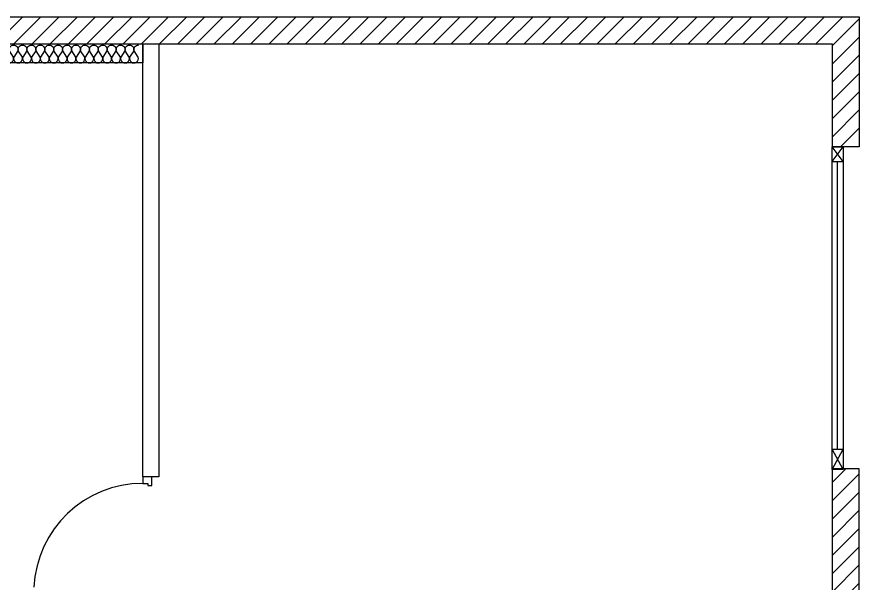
# Model space of a CAD drawing. Header units: millimetres. Extents: x -9 to 11976, y 0 to 3955.
# Drawn here: x 519 to 1141, y 832 to 1250 of the extents above; entities that cross this region are included whole.
import ezdxf

# ---------------------------------------------------------------- set-up
doc = ezdxf.new("R2010")
doc.units = ezdxf.units.MM
for name, color, linetype in [('Cloisons', 8, 'Continuous'), ('Isolation', 6, 'Continuous'), ('MenuisInt', 4, 'Continuous')]:
    doc.layers.add(name, color=color, linetype=linetype)
doc.layers.add('MenuisExt', color=140, linetype='Continuous', lineweight=18)

# ---------------------------------------------------------------- blocks, each defined once
blk = doc.blocks.new('*U35')
at = {"flags": 128}
for points in [[(0, 1, -0.505863), (0.239, 0.676), (0.009, 0.318, 1.322645), (0.491, 0.318), (0.261, 0.676, -0.505863), (0.5, 1)], [(0.5, 1, -0.505863), (0.739, 0.676), (0.509, 0.318, 1.322645), (0.991, 0.318), (0.761, 0.676, -0.505863), (1, 1)], [(1, 1, -0.505863), (1.239, 0.676), (1.009, 0.318, 1.322645), (1.491, 0.318), (1.261, 0.676, -0.505863), (1.5, 1)], [(1.5, 1, -0.505863), (1.739, 0.676), (1.509, 0.318, 1.322645), (1.991, 0.318), (1.761, 0.676, -0.505863), (2, 1)], [(2, 1, -0.505863), (2.239, 0.676), (2.009, 0.318, 1.322645), (2.491, 0.318), (2.261, 0.676, -0.505863), (2.5, 1)], [(2.5, 1, -0.505863), (2.739, 0.676), (2.509, 0.318, 1.322645), (2.991, 0.318), (2.761, 0.676, -0.505863), (3, 1)], [(3, 1, -0.505863), (3.239, 0.676), (3.009, 0.318, 1.322645), (3.491, 0.318), (3.261, 0.676, -0.505863), (3.5, 1)], [(3.5, 1, -0.505863), (3.739, 0.676), (3.509, 0.318, 1.322645), (3.991, 0.318), (3.761, 0.676, -0.505863), (4, 1)], [(4, 1, -0.505863), (4.239, 0.676), (4.009, 0.318, 1.322645), (4.491, 0.318), (4.261, 0.676, -0.505863), (4.5, 1)], [(4.5, 1, -0.505863), (4.739, 0.676), (4.509, 0.318, 1.322645), (4.991, 0.318), (4.761, 0.676, -0.505863), (5, 1)], [(5, 1, -0.505863), (5.239, 0.676), (5.009, 0.318, 1.322645), (5.491, 0.318), (5.261, 0.676, -0.505863), (5.5, 1)], [(5.5, 1, -0.505863), (5.739, 0.676), (5.509, 0.318, 1.322645), (5.991, 0.318), (5.761, 0.676, -0.505863), (6, 1)], [(6, 1, -0.505863), (6.239, 0.676), (6.009, 0.318, 1.322645), (6.491, 0.318), (6.261, 0.676, -0.505863), (6.5, 1)], [(6.5, 1, -0.505863), (6.739, 0.676), (6.509, 0.318, 1.322645), (6.991, 0.318), (6.761, 0.676, -0.505863), (7, 1)], [(7, 1, -0.505863), (7.239, 0.676), (7.009, 0.318, 1.322645), (7.491, 0.318), (7.261, 0.676, -0.505863), (7.5, 1)], [(7.5, 1, -0.505863), (7.739, 0.676), (7.509, 0.318, 1.322645), (7.991, 0.318), (7.761, 0.676, -0.505863), (8, 1)], [(8, 1, -0.505863), (8.239, 0.676), (8.009, 0.318, 1.322645), (8.491, 0.318), (8.261, 0.676, -0.505863), (8.5, 1)], [(8.5, 1, -0.505863), (8.739, 0.676), (8.509, 0.318, 1.322645), (8.991, 0.318), (8.761, 0.676, -0.505863), (9, 1)], [(9, 1, -0.505863), (9.239, 0.676), (9.009, 0.318, 1.322645), (9.491, 0.318), (9.261, 0.676, -0.505863), (9.5, 1)], [(9.5, 1, -0.505863), (9.739, 0.676), (9.509, 0.318, 1.322645), (9.991, 0.318), (9.761, 0.676, -0.505863), (10, 1)], [(10, 1, -0.505863), (10.239, 0.676), (10.009, 0.318, 1.322645), (10.491, 0.318), (10.261, 0.676, -0.505863), (10.5, 1)], [(10.5, 1, -0.505863), (10.739, 0.676), (10.509, 0.318, 1.322645), (10.991, 0.318), (10.761, 0.676, -0.505863), (11, 1)], [(11, 1, -0.505863), (11.239, 0.676), (11.009, 0.318, 1.322645), (11.491, 0.318), (11.261, 0.676, -0.505863), (11.5, 1)], [(11.5, 1, -0.505863), (11.739, 0.676), (11.509, 0.318, 1.322645), (11.991, 0.318), (11.761, 0.676, -0.505863), (12, 1)], [(12, 1, -0.505863), (12.239, 0.676), (12.009, 0.318, 1.322645), (12.491, 0.318), (12.261, 0.676, -0.505863), (12.5, 1)], [(12.5, 1, -0.505863), (12.739, 0.676), (12.509, 0.318, 1.322645), (12.991, 0.318), (12.761, 0.676, -0.505863), (13, 1)], [(13, 1, -0.505863), (13.239, 0.676), (13.009, 0.318, 1.322645), (13.491, 0.318), (13.261, 0.676, -0.505863), (13.5, 1)], [(13.5, 1, -0.505863), (13.739, 0.676), (13.509, 0.318, 1.322645), (13.991, 0.318), (13.761, 0.676, -0.505863), (14, 1)], [(14, 1, -0.505863), (14.239, 0.676), (14.009, 0.318, 1.322645), (14.491, 0.318), (14.261, 0.676, -0.505863), (14.5, 1)], [(14.5, 1, -0.505863), (14.739, 0.676), (14.509, 0.318, 1.322645), (14.991, 0.318), (14.761, 0.676, -0.505863), (15, 1)], [(15, 1, -0.505863), (15.239, 0.676), (15.009, 0.318, 1.322645), (15.491, 0.318), (15.261, 0.676, -0.505863), (15.5, 1)], [(15.5, 1, -0.505863), (15.739, 0.676), (15.509, 0.318, 1.322645), (15.991, 0.318), (15.761, 0.676, -0.505863), (16, 1)], [(16, 1, -0.505863), (16.239, 0.676), (16.009, 0.318, 1.322645), (16.491, 0.318), (16.261, 0.676, -0.505863), (16.5, 1)], [(16.5, 1, -0.505863), (16.739, 0.676), (16.509, 0.318, 1.322645), (16.991, 0.318), (16.761, 0.676, -0.505863), (17, 1)], [(17, 1, -0.505863), (17.239, 0.676), (17.009, 0.318, 1.322645), (17.491, 0.318), (17.261, 0.676, -0.505863), (17.5, 1)], [(17.5, 1, -0.505863), (17.739, 0.676), (17.509, 0.318, 1.322645), (17.991, 0.318), (17.761, 0.676, -0.505863), (18, 1)], [(18, 1, -0.505863), (18.239, 0.676), (18.009, 0.318, 1.322645), (18.491, 0.318), (18.261, 0.676, -0.505863), (18.5, 1)], [(18.5, 1, -0.505863), (18.739, 0.676), (18.509, 0.318, 1.322645), (18.991, 0.318), (18.761, 0.676, -0.505863), (19, 1)], [(19, 1, -0.505863), (19.239, 0.676), (19.009, 0.318, 1.322645), (19.491, 0.318), (19.261, 0.676, -0.505863), (19.5, 1)], [(19.5, 1, -0.505863), (19.739, 0.676), (19.509, 0.318, 1.322645), (19.991, 0.318), (19.761, 0.676, -0.505863), (20, 1)], [(20, 1, -0.505863), (20.239, 0.676), (20.009, 0.318, 1.322645), (20.491, 0.318), (20.261, 0.676, -0.505863), (20.5, 1)], [(20.5, 1, -0.505863), (20.739, 0.676), (20.509, 0.318, 1.322645), (20.991, 0.318), (20.761, 0.676, -0.505863), (21, 1)], [(21, 1, -0.505863), (21.239, 0.676), (21.009, 0.318, 1.322645), (21.491, 0.318), (21.261, 0.676, -0.505863), (21.5, 1)], [(21.5, 1, -0.505863), (21.739, 0.676), (21.509, 0.318, 1.322645), (21.991, 0.318), (21.761, 0.676, -0.505863), (22, 1)], [(22, 1, -0.505863), (22.239, 0.676), (22.009, 0.318, 1.322645), (22.491, 0.318), (22.261, 0.676, -0.505863), (22.5, 1)]]:
    blk.add_lwpolyline(points, format="xyb", dxfattribs=at)

msp = doc.modelspace()

# ---------------------------------------------------------------- hatches: boundary and pattern name
at = {"lineweight": 30, "transparency": 33554687}
h = msp.add_hatch(dxfattribs=at)
h.set_pattern_fill('ANSI31', color=256, scale=3)
h.paths.add_polyline_path([(311.13, 965.31), (291.13, 965.31), (291.13, 820.31), (311.13, 820.31)])
h.paths.add_polyline_path([(311.13, 1230.31), (1121.13, 1230.31), (1121.13, 1154.47), (1121.21, 1154.37), (1121.25, 1154.31), (1141.13, 1154.31), (1141.13, 1250.31), (291.13, 1250.31), (291.13, 1058.31), (304.19, 1058.31), (304.19, 1058.33), (311.13, 1058.33)])
h = msp.add_hatch(dxfattribs=at)
h.set_pattern_fill('ANSI31', color=256, scale=3)
h.set_pattern_definition([(45, (-85.111, -30.63), (-6.73519, 6.73519), [])])
h.paths.add_polyline_path([(1141.13, 916.31), (1121.13, 916.31), (1121.13, 820.31), (1141.13, 820.31)])

# ---------------------------------------------------------------- linework, layer by layer
for p, q in [((291.13, 1250.31), (1141.13, 1250.31)), ((1141.13, 1250.31), (1141.13, 1154.31)), ((311.13, 1230.31), (1121.13, 1230.31)), ((1121.13, 1230.31), (1121.13, 1154.31))]:
    msp.add_line(p, q)
at = {"lineweight": 30}
for p, q in [((1141.13, 1154.31), (1121.13, 1154.31)), ((1121.13, 916.31), (1121.13, 820.31)), ((1141.13, 916.31), (1121.13, 916.31)), ((1141.13, 820.31), (1141.13, 916.31))]:
    msp.add_line(p, q, dxfattribs=at)
at = {"layer": 'Cloisons', "lineweight": 30}
for p, q in [((611.65, 910.52), (611.64, 1230.31)), ((611.64, 1230.31), (623.64, 1230.31)), ((623.64, 1230.31), (623.64, 910.52)), ((623.64, 910.52), (611.65, 910.52))]:
    msp.add_line(p, q, dxfattribs=at)
at = {"layer": 'Isolation', "lineweight": 30}
for p, q in [((611.64, 1230.31), (611.64, 1216.31)), ((611.64, 1216.31), (325.13, 1216.31))]:
    msp.add_line(p, q, dxfattribs=at)
at = {"layer": 'MenuisExt', "lineweight": 30}
for p, q in [((1121.21, 1143.37), (1121.21, 1154.37)), ((1121.21, 1154.37), (1129.21, 1154.37)), ((1129.21, 1143.37), (1121.21, 1154.37)), ((1121.21, 1143.37), (1129.21, 1154.37)), ((1129.21, 1154.37), (1129.21, 1143.37)), ((1121.21, 931.04), (1121.21, 1143.37)), ((1121.21, 1143.37), (1129.21, 1143.37)), ((1125.21, 931.04), (1125.21, 1143.42)), ((1129.21, 1143.37), (1129.21, 931.04)), ((1121.21, 916.04), (1121.21, 931.04)), ((1121.21, 931.04), (1129.21, 931.04)), ((1129.21, 916.04), (1121.21, 931.04)), ((1121.21, 916.04), (1129.21, 931.04)), ((1129.21, 931.04), (1129.21, 916.04)), ((1129.21, 916.04), (1121.21, 916.04))]:
    msp.add_line(p, q, dxfattribs=at)
at = {"layer": 'MenuisInt'}
for p, q in [((618.44, 910.52), (611.65, 910.52)), ((611.65, 910.52), (611.65, 905.67)), ((618.44, 904.21), (618.44, 910.52)), ((611.65, 905.67), (615.53, 905.67)), ((615.53, 905.67), (615.53, 904.21)), ((615.53, 904.21), (618.44, 904.21))]:
    msp.add_line(p, q, dxfattribs=at)
msp.add_arc((611.65, 825.16), 80.51, 90, 177.23769, dxfattribs=at)

# ---------------------------------------------------------------- block references
at = {"layer": 'Isolation', "lineweight": 30, "xscale": 13.17639831597984, "yscale": 13.17639831597984, "zscale": 13.17639831597984}
msp.add_blockref('*U35', (311.96, 1216.31), dxfattribs=at)

doc.saveas('drawing.dxf')
